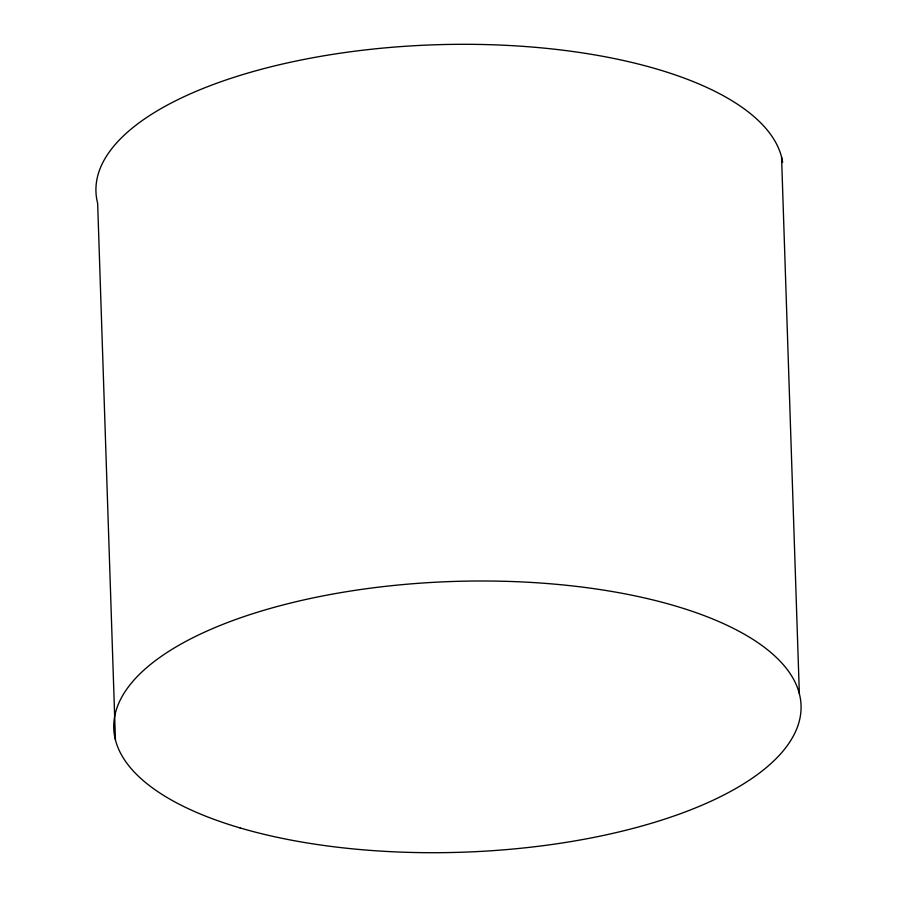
<?xml version="1.0" encoding="UTF-8"?>
<svg xmlns="http://www.w3.org/2000/svg" width="897" height="897" viewBox="0 0 897 897"><rect width="100%" height="100%" fill="white"/><g stroke="black" fill="none" stroke-linecap="round" stroke-linejoin="round"><path stroke-width="1.35" d="M781.556 156.997L799.35 693.695M115.444 740.003L97.65 203.305A343.843 135.458 -1.9 0 1 412.015 45.848A343.843 135.458 -1.9 0 1 782.655 162.368M239.948 827.886A343.843 135.458 -1.9 0 0 796.614 729.126A343.843 135.458 -1.9 0 0 335.646 593.534A343.843 135.458 -1.9 0 0 239.948 827.886"/></g></svg>
